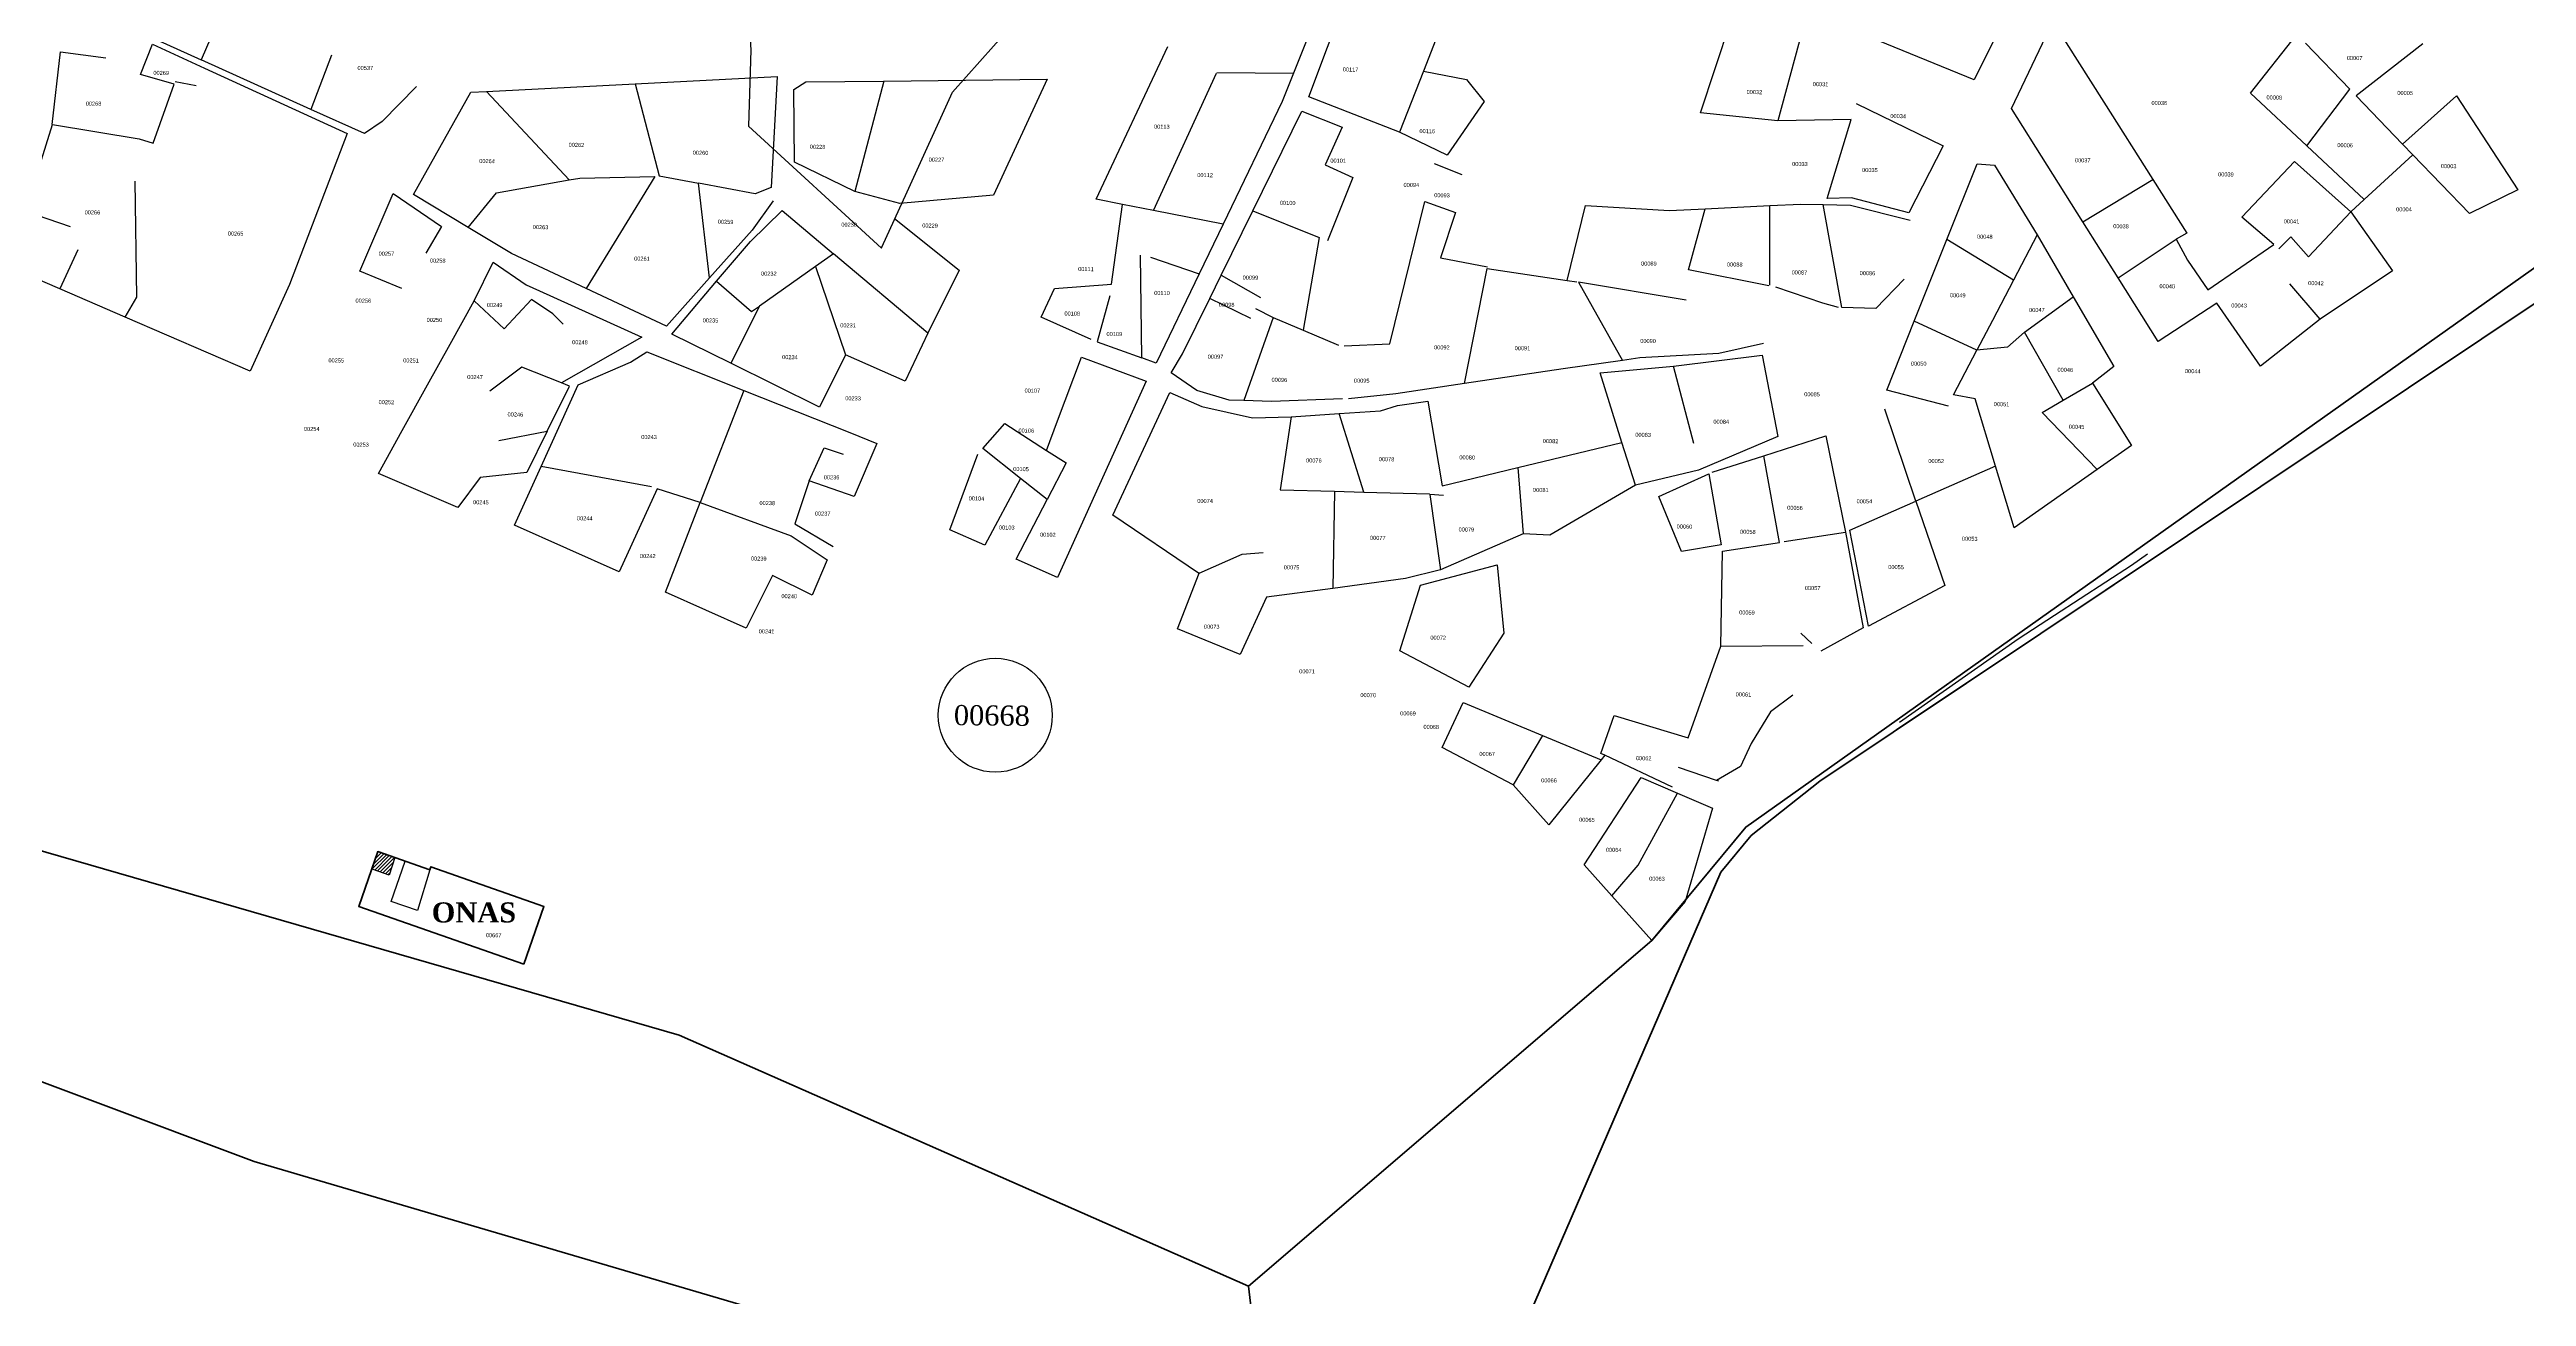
# Model space of a CAD drawing. Header units: metres. Extents: x 0 to 1324930, y 0 to 1631912.
# Drawn here: x 253860 to 254476, y 1627665 to 1627975 of the extents above; entities that cross this region are included whole.
import ezdxf
from ezdxf.enums import TextEntityAlignment as Align

# ---------------------------------------------------------------- set-up
doc = ezdxf.new("R2010")
doc.units = ezdxf.units.M
doc.header["$MEASUREMENT"] = 0
for name, color, linetype in [('A_revoir_niveau_0', 7, 'Continuous'), ('limites_parcelles', 7, 'Continuous'), ('limites_sections', 7, 'Continuous'), ('numero_parcelle', 7, 'Continuous')]:
    doc.layers.add(name, color=color, linetype=linetype)
for name, color, linetype, lineweight in [('limites_communes_2025', 7, 'Continuous', 0), ('Numero Parcelles', 7, 'Continuous', 13), ('Numero_TF', 7, 'Continuous', 0), ('Parcelles_Ruf', 7, 'Continuous', 0)]:
    doc.layers.add(name, color=color, linetype=linetype, lineweight=lineweight)
doc.styles.get("Standard").update_dxf_attribs({"font": 'txt.shx'})
doc.styles.add('Style-Arial', font='arial.ttf')
doc.styles.add('Style-Times New Roman', font='times.ttf')

# ---------------------------------------------------------------- blocks, each defined once
blk = doc.blocks.new('*U104')
at = {"layer": 'Numero_TF', "color": 4, "linetype": 'Continuous', "lineweight": 30, "flags": 128}
blk.add_lwpolyline([(69.128769, -148.536632), (88.824132, -180.495294), (93.112137, -207.361821), (94.212537, -224.464325), (93.583597, -243.398763), (126.698045, -273.716078), (126.778806, -273.539139), (133.053751, -259.774298), (144.36461, -235.001751), (212.252267, -158.730886), (151.240048, -125.04791), (127.183331, -107.474226), (117.0767, -126.139086), (98.453178, -134.943933), (69.128874, -148.526632), (69.12389, -148.532453), (69.128769, -148.536632)], close=True, dxfattribs=at)
blk = doc.blocks.new('*U137')
at = {"ltscale": 20}
h = blk.add_hatch(dxfattribs=at)
h.set_pattern_fill('ANSI31', color=256, style=0, pattern_type=2)
h.set_pattern_definition([(45, (-253.9601603, -1627.7617333), (-0.00044901280605, 0.00044901280605), [])])
h.paths.add_polyline_path([(-0.01401, 0.01249), (-0.01541, 0.00817), (-0.01966, 0.00961), (-0.01827, 0.01398)])
at = {"color": 1, "lineweight": 53, "elevation": -0.00069, "flags": 128}
blk.add_lwpolyline([(0.01807, -0.01395), (0.02301, 0.00032), (-0.00504, 0.01024), (-0.00532, 0.00949), (-0.01827, 0.01398), (-0.02302, 0.00036), (0.01807, -0.01395)], close=True, dxfattribs=at)
for points in [[(-0.01401, 0.01249, 0.00062), (-0.01541, 0.00817, 0.00062), (-0.01966, 0.00961, 0.00062), (-0.01827, 0.01398, 0.00062)], [(-0.00841, -0.00066, -0.00044), (-0.01491, 0.00157, -0.00044), (-0.01147, 0.01157, -0.00044), (-0.00532, 0.00949, -0.00044)]]:
    blk.add_3dface(points)
blk = doc.blocks.new('*U136')
at = {"ltscale": 20, "xscale": 1000, "yscale": 1000, "zscale": 1000}
blk.add_blockref('*U137', (0.000496, -0.016127, 0.03295), dxfattribs=at)
at = {"layer": 'Parcelles_Ruf', "color": 7, "linetype": 'Continuous', "lineweight": 30, "insert": (-4.861183, 1.353955, -0.65405), "char_height": 5, "attachment_point": 1, "line_spacing_factor": 0.72}
blk.add_mtext('\\fTimes New Roman|b1|i0|c00|p23;ONAS', dxfattribs=at)

msp = doc.modelspace()

# ---------------------------------------------------------------- linework, layer by layer
at = {"layer": 'limites_communes_2025', "color": 3, "lineweight": 80, "flags": 128}
for points in [[(254255.5318, 1628934.7207), (254250.7693, 1628842.2487), (254254.3961, 1628625.9535), (254249.1013, 1628608.8357), (254260.5899, 1628602.7607), (254528.9207, 1628489.0054), (254597.1248, 1628455.9362), (254650.3061, 1628426.1705), (254820.169, 1628325.7609), (254884.8597, 1628290.4389), (255059.3394, 1628190.3528), (254773.9383, 1628185.3648), (254743.3789, 1628180.2054), (254729.8851, 1628173.8554), (254714.8038, 1628163.1398), (254702.8976, 1628149.646), (254642.1756, 1628028.202), (254627.0943, 1628011.9301), (254587.0098, 1627982.9582), (254538.1941, 1627952.0019), (254300.4655, 1627793.2515), (254283.3998, 1627779.7578), (254275.8592, 1627770.6296), (254219.5028, 1627640.4544)], [(254038.75, 1627661.25), (253911.25, 1627698.75), (253791.25, 1627743.75), (253618.75, 1627803.75), (253468.75, 1627871.25), (253371.25, 1627908.75), (253303.75, 1627991.25), (253198.75, 1628051.25), (253108.75, 1628096.25), (252786.25, 1628193.75), (252508.75, 1628291.25), (252343.75, 1628343.75)], [(254300.4655, 1627793.2515), (254538.1941, 1627952.0019)], [(254283.3998, 1627779.7578), (254300.4655, 1627793.2515)], [(254275.8592, 1627770.6296), (254283.3998, 1627779.7578)], [(254219.5028, 1627640.4544), (254275.8592, 1627770.6296)]]:
    msp.add_lwpolyline(points, dxfattribs=at)
at = {"layer": 'limites_parcelles'}
for p, q in [((254179.31733, 1627993.48159), (254169.60273, 1627969.14683)), ((254173.45315, 1627963.31016), (254186.43863, 1627997.85094)), ((253905.78992, 1627990.36155), (253898.0935, 1627972.4887)), ((254209.17164, 1627988.40944), (254201.89937, 1627969.70712)), ((254270.77694, 1627959.29557), (254278.24905, 1627981.81974)), ((254296.19361, 1627980.30251), (254290.01949, 1627957.29234)), ((254348.13984, 1627960.4224), (254358.38032, 1627981.95714)), ((254358.38032, 1627981.95714), (254371.02757, 1627961.99358)), ((253861.01125, 1627956.40799), (253863.08083, 1627974.48221)), ((253863.08083, 1627974.48221), (253874.41441, 1627972.98131)), ((253882.98692, 1627968.82703), (253885.99214, 1627976.34475)), ((253885.99214, 1627976.34475), (253898.91528, 1627970.43779)), ((253886.86872, 1627977.57513), (253898.0935, 1627972.4887)), ((254120.58239, 1627937.84566), (254138.37107, 1627975.84296)), ((254338.81892, 1627967.4946), (254313.02819, 1627978.04186)), ((254343.50748, 1627977.04175), (254338.81892, 1627967.4946)), ((254407.52574, 1627964.18724), (254419.06658, 1627978.79917)), ((254432.2077, 1627965.17611), (254421.16685, 1627976.62373)), ((254450.33498, 1627976.47534), (254433.78769, 1627963.5228)), ((253891.32359, 1627966.40252), (253882.98692, 1627968.82703)), ((253925.36682, 1627960.14159), (253898.0935, 1627972.4887)), ((253898.91528, 1627970.43779), (253934.36767, 1627954.20471)), ((253930.50765, 1627973.64177), (253925.36682, 1627960.14159)), ((254005.96655, 1627966.56218), (254041.25292, 1627968.376)), ((254041.25292, 1627968.376), (254039.75776, 1627940.73796)), ((254067.8004, 1627967.21314), (254108.40681, 1627967.67051)), ((254108.40681, 1627967.67051), (254095.03802, 1627938.894)), ((254134.80831, 1627935.0778), (254150.44354, 1627969.1809)), ((254150.55, 1627969.3448), (254169.60273, 1627969.14683)), ((254169.60273, 1627969.14683), (254166.80081, 1627962.12515)), ((254201.89937, 1627969.70712), (254195.98462, 1627954.51571)), ((254201.89937, 1627969.70712), (254212.62869, 1627967.61285)), ((254212.62869, 1627967.61285), (254217.00097, 1627962.14204)), ((253886.17125, 1627951.80512), (253891.32359, 1627966.40252)), ((253891.57479, 1627967.10096), (253896.79718, 1627966.12148)), ((253951.62051, 1627965.83003), (253943.08612, 1627957.17144)), ((253950.83047, 1627939.01698), (253965.0785, 1627964.44143)), ((253965.0785, 1627964.44143), (253969.01287, 1627964.65411)), ((253969.01287, 1627964.65411), (254005.96655, 1627966.56218)), ((253969.01287, 1627964.65411), (253989.59047, 1627942.64353)), ((254005.96655, 1627966.56218), (254011.9341, 1627943.69392)), ((254045.37419, 1627965.10165), (254048.40177, 1627967.01051)), ((254045.60085, 1627947.02363), (254045.37419, 1627965.10165)), ((254048.40177, 1627967.01051), (254067.8004, 1627967.21314)), ((254067.8004, 1627967.21314), (254060.57205, 1627939.73363)), ((254166.80081, 1627962.12515), (254152.14318, 1627931.68945)), ((254195.98462, 1627954.51571), (254173.45315, 1627963.31016)), ((254217.00097, 1627962.14204), (254207.78854, 1627948.80968)), ((254309.49534, 1627961.63972), (254331.13572, 1627951.09984)), ((254371.02757, 1627961.99358), (254383.24169, 1627942.71609)), ((254421.48832, 1627951.15149), (254407.52574, 1627964.18724)), ((254421.48832, 1627951.15149), (254432.2077, 1627965.17611)), ((254433.78769, 1627963.5228), (254445.30058, 1627951.56279)), ((254445.30058, 1627951.56279), (254458.73821, 1627963.55564)), ((254458.73821, 1627963.55564), (254473.9372, 1627940.19969)), ((253854.39395, 1627934.866), (253861.09263, 1627956.39479)), ((253861.09263, 1627956.39479), (253861.01125, 1627956.40799)), ((253861.09263, 1627956.39479), (253882.69755, 1627952.88815)), ((253938.63464, 1627954.15988), (253925.36682, 1627960.14159)), ((253943.08612, 1627957.17144), (253938.63464, 1627954.15988)), ((254159.51353, 1627934.98699), (254171.6611, 1627959.69385)), ((254171.6611, 1627959.69385), (254181.69216, 1627955.73798)), ((254181.69216, 1627955.73798), (254177.51557, 1627946.42156)), ((254290.01949, 1627957.29234), (254270.77694, 1627959.29557)), ((254308.2721, 1627957.65561), (254290.01949, 1627957.29234)), ((254302.24079, 1627938.02474), (254308.2721, 1627957.65561)), ((254365.85911, 1627932.25526), (254348.13984, 1627960.4224)), ((253882.69755, 1627952.88815), (253886.17125, 1627951.80512)), ((253934.36767, 1627954.20471), (253920.01263, 1627916.65984)), ((254207.78854, 1627948.80968), (254195.98462, 1627954.51571)), ((254331.13572, 1627951.09984), (254322.57378, 1627934.48464)), ((254435.79752, 1627937.80081), (254421.48832, 1627951.15149)), ((254447.86328, 1627948.90392), (254445.30058, 1627951.56279)), ((253989.59047, 1627942.64353), (253992.16582, 1627943.09402)), ((253992.16582, 1627943.09402), (254010.81448, 1627943.47726)), ((254010.81448, 1627943.47726), (253993.80784, 1627915.6331)), ((254011.9341, 1627943.69392), (254021.70981, 1627941.84888)), ((254060.57205, 1627939.73363), (254045.60085, 1627947.02363)), ((254177.51557, 1627946.42156), (254184.40153, 1627943.28207)), ((254184.40153, 1627943.28207), (254178.09009, 1627927.55085)), ((254204.58036, 1627946.7209), (254211.48637, 1627944.00606)), ((254332.04986, 1627927.81755), (254339.58298, 1627946.65454)), ((254339.58298, 1627946.65454), (254343.85822, 1627946.31877)), ((254343.85822, 1627946.31877), (254354.51228, 1627929.04202)), ((254405.36686, 1627933.4108), (254418.44093, 1627947.20923)), ((254418.44093, 1627947.20923), (254432.45132, 1627934.72159)), ((254447.86328, 1627948.90392), (254435.79752, 1627937.80081)), ((254461.91963, 1627934.31403), (254447.86328, 1627948.90392)), ((253882.05062, 1627913.55325), (253881.66172, 1627942.30156)), ((253937.51334, 1627919.99407), (253945.80358, 1627939.26285)), ((253945.80358, 1627939.26285), (253957.77787, 1627931.04924)), ((253964.41049, 1627930.83731), (253950.83047, 1627939.01698)), ((253964.41049, 1627930.83731), (253971.48118, 1627939.44015)), ((253971.48118, 1627939.44015), (253989.59047, 1627942.64353)), ((254035.78475, 1627939.19135), (254021.70981, 1627941.84888)), ((254024.42918, 1627918.28845), (254021.70981, 1627941.84888)), ((254040.27751, 1627937.42702), (254035.04982, 1627930.16634)), ((254039.75776, 1627940.73796), (254035.78475, 1627939.19135)), ((254071.74782, 1627936.75095), (254060.57205, 1627939.73363)), ((254095.03802, 1627938.894), (254071.74782, 1627936.75095)), ((254127.10488, 1627936.56964), (254120.58239, 1627937.84566)), ((254193.55466, 1627901.88332), (254202.24702, 1627937.24677)), ((254202.24702, 1627937.24677), (254209.848, 1627934.54034)), ((254308.36304, 1627938.23559), (254302.24079, 1627938.02474)), ((254322.57378, 1627934.48464), (254308.36304, 1627938.23559)), ((254365.85911, 1627932.25526), (254383.24169, 1627942.71609)), ((254383.24169, 1627942.71609), (254391.67321, 1627929.41992)), ((254435.79752, 1627937.80081), (254432.45132, 1627934.72159)), ((254473.9372, 1627940.19969), (254461.91963, 1627934.31403)), ((253854.39395, 1627934.866), (253865.4799, 1627931.07141)), ((253957.77787, 1627931.04924), (253953.91903, 1627924.48542)), ((253975.19375, 1627924.3432), (253964.41049, 1627930.83731)), ((254034.65463, 1627927.36617), (254042.48761, 1627935.02623)), ((254042.48761, 1627935.02623), (254055.22819, 1627924.31524)), ((254070.40813, 1627933.02594), (254086.48951, 1627920.18677)), ((254124.34769, 1627916.7107), (254127.10488, 1627936.56964)), ((254134.80831, 1627935.0778), (254127.10488, 1627936.56964)), ((254134.80452, 1627935.06954), (254134.80831, 1627935.0778)), ((254152.14318, 1627931.68945), (254134.80452, 1627935.06954)), ((254152.14318, 1627931.68945), (254146.16585, 1627919.29725)), ((254151.62825, 1627918.94006), (254159.51353, 1627934.98699)), ((254159.51353, 1627934.98699), (254176.01637, 1627928.37496)), ((254209.848, 1627934.54034), (254206.16983, 1627923.26368)), ((254237.67102, 1627917.68133), (254242.16602, 1627936.26849)), ((254242.16602, 1627936.26849), (254263.09903, 1627935.02476)), ((254263.09903, 1627935.02476), (254271.92175, 1627935.46271)), ((254267.80347, 1627920.28213), (254271.92175, 1627935.46271)), ((254271.92175, 1627935.46271), (254288.04202, 1627936.25446)), ((254288.00683, 1627916.46789), (254288.04202, 1627936.25446)), ((254288.04202, 1627936.25446), (254295.73536, 1627936.63651)), ((254295.73536, 1627936.63651), (254301.27537, 1627936.50118)), ((254305.9355, 1627910.9692), (254301.27537, 1627936.50118)), ((254301.27537, 1627936.50118), (254308.0701, 1627936.33467)), ((254308.0701, 1627936.33467), (254322.88897, 1627932.61159)), ((254374.62728, 1627918.30216), (254365.85911, 1627932.25526)), ((254413.30794, 1627926.56305), (254405.36686, 1627933.4108)), ((254421.93144, 1627923.52663), (254432.48166, 1627934.69456)), ((254432.45132, 1627934.72159), (254432.48166, 1627934.69456)), ((254432.48166, 1627934.69456), (254442.8122, 1627920.03408)), ((253867.39994, 1627925.2394), (253862.89908, 1627915.59351)), ((254035.04982, 1627930.16634), (254024.42918, 1627918.28845)), ((254026.2087, 1627917.45691), (254034.65463, 1627927.36617)), ((254176.01637, 1627928.37496), (254172.04695, 1627905.2944)), ((254323.9447, 1627907.53378), (254332.04986, 1627927.81755)), ((254348.62378, 1627917.75963), (254332.04986, 1627927.81755)), ((254354.51228, 1627929.04202), (254348.62378, 1627917.75963)), ((254354.51228, 1627929.04202), (254363.46121, 1627913.61183)), ((254374.62728, 1627918.30216), (254389.04524, 1627927.94783)), ((254391.67321, 1627929.41992), (254389.04524, 1627927.94783)), ((254389.04524, 1627927.94783), (254391.82529, 1627922.67289)), ((254396.92775, 1627915.29933), (254413.30794, 1627926.56305)), ((254414.53189, 1627925.51846), (254417.5003, 1627928.46669)), ((254417.5003, 1627928.46669), (254421.93144, 1627923.52663)), ((253862.89908, 1627915.59351), (253850.13444, 1627921.11271)), ((253947.94343, 1627915.66786), (253937.51334, 1627919.99407)), ((253965.95628, 1627912.59303), (253970.68012, 1627922.18578)), ((253970.68012, 1627922.18578), (253978.90168, 1627916.54158)), ((253993.80784, 1627915.6331), (253975.19375, 1627924.3432)), ((254050.77522, 1627921.16144), (254036.82867, 1627911.31168)), ((254055.22819, 1627924.31524), (254050.77522, 1627921.16144)), ((254050.77522, 1627921.16144), (254058.22543, 1627899.15669)), ((254078.72556, 1627904.59059), (254055.22819, 1627924.31524)), ((254086.48951, 1627920.18677), (254078.72556, 1627904.59059)), ((254131.89199, 1627898.41637), (254131.58027, 1627923.9465)), ((254134.07927, 1627923.45946), (254146.16585, 1627919.29725)), ((254146.16585, 1627919.29725), (254135.48021, 1627897.10696)), ((254148.78994, 1627913.16355), (254151.62825, 1627918.94006)), ((254151.62825, 1627918.94006), (254161.39601, 1627913.4693)), ((254206.16983, 1627923.26368), (254217.84476, 1627921.0133)), ((254212.11785, 1627892.03848), (254217.76686, 1627920.62736)), ((254217.76686, 1627920.62736), (254237.67102, 1627917.68133)), ((254287.78456, 1627916.31386), (254267.80347, 1627920.28213)), ((254391.82529, 1627922.67289), (254396.92775, 1627915.29933)), ((254442.8122, 1627920.03408), (254424.86711, 1627908.05888)), ((253879.20373, 1627908.53336), (253862.89908, 1627915.59351)), ((253879.20373, 1627908.53336), (253882.05062, 1627913.55325)), ((253920.01263, 1627916.65984), (253910.25564, 1627895.11018)), ((253959.99099, 1627901.85502), (253965.95628, 1627912.59303)), ((253973.41217, 1627905.636), (253965.95628, 1627912.59303)), ((253980.20473, 1627912.91073), (253973.41217, 1627905.636)), ((253978.90168, 1627916.54158), (253982.19839, 1627915.05398)), ((253985.49177, 1627909.38027), (253980.20473, 1627912.91073)), ((253982.19839, 1627915.05398), (254007.58065, 1627903.55991)), ((254013.71604, 1627906.30993), (253993.80784, 1627915.6331)), ((254024.42918, 1627918.28845), (254013.71604, 1627906.30993)), ((254015.05691, 1627904.34502), (254026.2087, 1627917.45691)), ((254026.2087, 1627917.45691), (254034.89839, 1627909.94841)), ((254106.86299, 1627908.52793), (254110.19598, 1627915.6645)), ((254110.19598, 1627915.6645), (254124.34769, 1627916.7107)), ((254123.93718, 1627913.82548), (254120.83795, 1627902.45126)), ((254142.05743, 1627899.46966), (254148.78994, 1627913.16355)), ((254158.98326, 1627908.18428), (254148.78994, 1627913.16355)), ((254237.67102, 1627917.68133), (254240.07645, 1627917.3253)), ((254267.2194, 1627912.73093), (254240.45277, 1627917.26672)), ((254240.45277, 1627917.26672), (254251.39249, 1627897.79845)), ((254301.16434, 1627912.06248), (254289.51165, 1627915.96331)), ((254321.38614, 1627917.95285), (254314.33699, 1627910.73603)), ((254348.62378, 1627917.75963), (254343.38423, 1627907.7405)), ((254351.33233, 1627904.84042), (254363.46121, 1627913.61183)), ((254363.46121, 1627913.61183), (254373.53599, 1627896.24924)), ((254384.5793, 1627902.4648), (254374.62728, 1627918.30216)), ((254424.86711, 1627908.05888), (254417.31545, 1627916.78808)), ((253910.25564, 1627895.11018), (253879.20373, 1627908.53336)), ((253988.04516, 1627906.77267), (253985.49177, 1627909.38027)), ((254036.82867, 1627911.31168), (254029.76418, 1627897.07812)), ((254034.89839, 1627909.94841), (254036.82867, 1627911.31168)), ((254119.33322, 1627903.00411), (254106.86299, 1627908.52793)), ((254164.59162, 1627908.48317), (254157.26756, 1627887.80228)), ((254160.14603, 1627910.73035), (254164.59162, 1627908.48317)), ((254164.59162, 1627908.48317), (254172.04695, 1627905.2944)), ((254305.06177, 1627910.94557), (254301.16434, 1627912.06248)), ((254314.33699, 1627910.73603), (254305.9355, 1627910.9692)), ((254317.09998, 1627890.44258), (254323.9447, 1627907.53378)), ((254339.51025, 1627900.33465), (254323.9447, 1627907.53378)), ((254343.38423, 1627907.7405), (254339.51025, 1627900.33465)), ((254399.18051, 1627912.03294), (254384.5793, 1627902.4648)), ((254410.04007, 1627896.33875), (254399.18051, 1627912.03294)), ((254424.86711, 1627908.05888), (254410.04007, 1627896.33875)), ((253954.34673, 1627891.69279), (253959.99099, 1627901.85502)), ((254007.58065, 1627903.55991), (253987.63241, 1627892.1885)), ((254004.76244, 1627897.40174), (254008.87365, 1627899.93933)), ((254008.87365, 1627899.93933), (254032.96519, 1627890.34868)), ((254029.76418, 1627897.07812), (254015.05691, 1627904.34502)), ((254078.72556, 1627904.59059), (254073.11352, 1627892.66009)), ((254120.83795, 1627902.45126), (254131.89199, 1627898.41637)), ((254172.04695, 1627905.2944), (254180.77541, 1627901.57251)), ((254182.21328, 1627901.41552), (254193.55466, 1627901.88332)), ((254286.43678, 1627902.00232), (254275.37113, 1627899.50282)), ((254333.71866, 1627889.26443), (254339.51025, 1627900.33465)), ((254347.10766, 1627901.05469), (254339.51025, 1627900.33465)), ((254351.33233, 1627904.84042), (254347.10766, 1627901.05469)), ((254360.95422, 1627887.90332), (254351.33233, 1627904.84042)), ((253977.8236, 1627896.13018), (253969.80547, 1627890.1892)), ((253987.63241, 1627892.1885), (253977.8236, 1627896.13018)), ((253991.79901, 1627891.73624), (254004.76244, 1627897.40174)), ((254051.75927, 1627886.19878), (254029.76418, 1627897.07812)), ((254058.22543, 1627899.15669), (254051.75927, 1627886.19878)), ((254073.11352, 1627892.66009), (254058.22543, 1627899.15669)), ((254110.98688, 1627882.78833), (254116.88341, 1627898.58784)), ((254116.88341, 1627898.58784), (254132.9628, 1627892.67151)), ((254135.48021, 1627897.10696), (254131.89199, 1627898.41637)), ((254139.16296, 1627894.67776), (254142.05743, 1627899.46966)), ((254145.57384, 1627890.34225), (254139.16296, 1627894.67776)), ((254236.61147, 1627895.67234), (254212.11785, 1627892.03848)), ((254251.39249, 1627897.79845), (254236.61147, 1627895.67234)), ((254245.84669, 1627894.68106), (254264.09196, 1627896.34737)), ((254251.25975, 1627877.43294), (254245.84669, 1627894.68106)), ((254255.71769, 1627898.41814), (254251.39249, 1627897.79845)), ((254275.37113, 1627899.50282), (254255.71769, 1627898.41814)), ((254264.09196, 1627896.34737), (254286.1034, 1627899.0687)), ((254269.09612, 1627877.12131), (254264.09196, 1627896.34737)), ((254286.1034, 1627899.0687), (254289.98619, 1627878.86978)), ((254373.53599, 1627896.24924), (254368.25587, 1627892.15533)), ((253948.07057, 1627880.3789), (253954.34673, 1627891.69279)), ((253982.56279, 1627871.40039), (253991.79901, 1627891.73624)), ((253984.10845, 1627880.22384), (253989.61089, 1627891.39345)), ((253989.61089, 1627891.39345), (253987.63241, 1627892.1885)), ((254032.96519, 1627890.34868), (254022.15041, 1627862.50771)), ((254032.96519, 1627890.34868), (254059.30316, 1627879.88094)), ((254132.9628, 1627892.67151), (254110.93691, 1627843.83288)), ((254124.68, 1627859.33853), (254138.84548, 1627889.83301)), ((254138.84548, 1627889.83301), (254146.82145, 1627886.3248)), ((254153.58071, 1627887.92466), (254145.57384, 1627890.34225)), ((254157.26756, 1627887.80228), (254153.58071, 1627887.92466)), ((254164.1587, 1627887.57768), (254157.26756, 1627887.80228)), ((254181.76513, 1627888.22201), (254164.1587, 1627887.57768)), ((254195.08721, 1627889.52064), (254183.27094, 1627888.27724)), ((254212.11785, 1627892.03848), (254195.08721, 1627889.52064)), ((254195.497, 1627886.5664), (254203.00823, 1627887.67267)), ((254203.00823, 1627887.67267), (254206.54199, 1627866.59604)), ((254332.40101, 1627886.46769), (254317.09998, 1627890.44258)), ((254339.08034, 1627888.27366), (254333.71866, 1627889.26443)), ((254344.14026, 1627871.53445), (254339.08034, 1627888.27366)), ((254355.75603, 1627884.86253), (254360.95422, 1627887.90332)), ((254360.95422, 1627887.90332), (254368.24907, 1627892.16619)), ((254368.24907, 1627892.16619), (254368.25587, 1627892.15533)), ((254368.25587, 1627892.15533), (254377.94111, 1627876.67677)), ((254092.38492, 1627875.93952), (254097.87496, 1627882.14403)), ((254097.87496, 1627882.14403), (254108.25194, 1627875.43835)), ((254108.25194, 1627875.43835), (254110.98688, 1627882.78833)), ((254146.82145, 1627886.3248), (254159.39312, 1627883.56126)), ((254159.39312, 1627883.56126), (254169.03584, 1627883.76611)), ((254169.03483, 1627883.75933), (254166.3203, 1627865.6155)), ((254169.03483, 1627883.75933), (254180.9382, 1627884.56536)), ((254169.03584, 1627883.76611), (254169.03483, 1627883.75933)), ((254180.9382, 1627884.56536), (254191.22849, 1627885.26131)), ((254187.08085, 1627865.08633), (254180.9382, 1627884.56536)), ((254191.22849, 1627885.26131), (254195.497, 1627886.5664)), ((254324.35749, 1627862.85386), (254316.60892, 1627885.68501)), ((254369.36905, 1627870.64986), (254355.75603, 1627884.86253)), ((253942.14688, 1627869.7319), (253948.07057, 1627880.3789)), ((253972.04379, 1627877.90189), (253984.10845, 1627880.22384)), ((253984.10845, 1627880.22384), (253979.03183, 1627869.93372)), ((254049.18952, 1627867.90628), (254052.93273, 1627876.03605)), ((254052.93273, 1627876.03605), (254057.64108, 1627874.48282)), ((254059.30316, 1627879.88094), (254066.06212, 1627877.18851)), ((254066.06212, 1627877.18851), (254060.42637, 1627863.96786)), ((254101.76305, 1627868.47149), (254092.38492, 1627875.93952)), ((254108.25194, 1627875.43835), (254113.06276, 1627872.32185)), ((254225.40051, 1627871.16651), (254251.25975, 1627877.43294)), ((254254.59972, 1627866.79047), (254251.25975, 1627877.43294)), ((254289.98619, 1627878.86978), (254270.31235, 1627870.50874)), ((254286.51263, 1627874.0982), (254301.95498, 1627879.03188)), ((254301.95498, 1627879.03188), (254306.84459, 1627855.09584)), ((254377.94111, 1627876.67677), (254369.36905, 1627870.64986)), ((253961.84, 1627861.21368), (253942.14688, 1627869.7319)), ((253979.03183, 1627869.93372), (253967.42582, 1627868.71445)), ((253975.94781, 1627856.84883), (253982.56279, 1627871.40039)), ((254010.03498, 1627866.37696), (253982.56279, 1627871.40039)), ((254084.193, 1627855.71381), (254091.13729, 1627874.52289)), ((254113.06276, 1627872.32185), (254108.34605, 1627863.22839)), ((254206.54199, 1627866.59604), (254225.40051, 1627871.16651)), ((254225.40051, 1627871.16651), (254226.70325, 1627854.72681)), ((254270.31235, 1627870.50874), (254254.59972, 1627866.79047)), ((254260.4728, 1627863.98094), (254272.84704, 1627869.60537)), ((254272.84704, 1627869.60537), (254275.96135, 1627852.00404)), ((254273.72607, 1627869.99953), (254286.51263, 1627874.0982)), ((254290.4317, 1627852.58655), (254286.51263, 1627874.0982)), ((254344.14026, 1627871.53445), (254324.35749, 1627862.85386)), ((254348.79416, 1627856.16982), (254344.14026, 1627871.53445)), ((254369.36905, 1627870.64986), (254348.79416, 1627856.16982)), ((253967.42582, 1627868.71445), (253961.84, 1627861.21368)), ((254011.46276, 1627865.91489), (254002.02016, 1627845.27639)), ((254022.1358, 1627862.4701), (254011.46276, 1627865.91489)), ((254049.18952, 1627867.90628), (254045.63245, 1627857.18362)), ((254060.42637, 1627863.96786), (254049.18952, 1627867.90628)), ((254101.76305, 1627868.47149), (254092.8633, 1627851.85689)), ((254100.69455, 1627848.37789), (254108.34605, 1627863.22839)), ((254108.34605, 1627863.22839), (254101.76305, 1627868.47149)), ((254166.3203, 1627865.6155), (254179.79391, 1627865.27302)), ((254179.79391, 1627865.27302), (254179.37455, 1627841.13408)), ((254179.79391, 1627865.27302), (254187.08085, 1627865.08633)), ((254187.08085, 1627865.08633), (254203.44027, 1627864.67115)), ((254206.94315, 1627864.22093), (254203.4689, 1627864.48771)), ((254203.4689, 1627864.48771), (254206.1671, 1627845.74835)), ((254254.59972, 1627866.79047), (254233.30455, 1627854.34829)), ((254266.04667, 1627850.31343), (254260.4728, 1627863.98094)), ((254002.02016, 1627845.27639), (253975.94781, 1627856.84883)), ((254013.47861, 1627840.18749), (254022.1358, 1627862.4701)), ((254022.15041, 1627862.50771), (254022.1358, 1627862.4701)), ((254022.15041, 1627862.50771), (254044.74746, 1627854.18539)), ((254045.63245, 1627857.18362), (254055.15506, 1627851.58672)), ((254146.0239, 1627844.90942), (254124.68, 1627859.33853)), ((254307.8976, 1627855.62482), (254324.35749, 1627862.85386)), ((254324.35749, 1627862.85386), (254331.49546, 1627841.8835)), ((254044.74746, 1627854.18539), (254053.72778, 1627848.2284)), ((254092.8633, 1627851.85689), (254084.193, 1627855.71381)), ((254226.70325, 1627854.72681), (254206.1671, 1627845.74835)), ((254233.30455, 1627854.34829), (254226.70325, 1627854.72681)), ((254275.96135, 1627852.00404), (254266.04667, 1627850.31343)), ((254276.23938, 1627850.42078), (254290.4317, 1627852.58655)), ((254291.61922, 1627852.76782), (254306.84459, 1627855.09584)), ((254306.84459, 1627855.09584), (254311.23257, 1627831.31512)), ((254312.56528, 1627831.72778), (254307.8976, 1627855.62482)), ((254053.72778, 1627848.2284), (254049.99817, 1627839.45838)), ((254110.93691, 1627843.83288), (254100.69455, 1627848.37789)), ((254140.8162, 1627831.09699), (254146.1229, 1627844.95295)), ((254146.1229, 1627844.95295), (254146.0239, 1627844.90942)), ((254146.1229, 1627844.95295), (254156.8233, 1627849.65831)), ((254156.8233, 1627849.65831), (254162.06511, 1627850.09297)), ((254206.1671, 1627845.74835), (254197.49572, 1627843.57276)), ((254201.18953, 1627841.935), (254220.28056, 1627846.99732)), ((254220.28056, 1627846.99732), (254221.90093, 1627830.05515)), ((254275.86923, 1627826.81261), (254276.23938, 1627850.42078)), ((254358.77433, 1627834.45434), (254377.91709, 1627846.8907)), ((254382.65748, 1627848.13766), (254359.87444, 1627832.9236)), ((254377.91709, 1627846.8907), (254381.94708, 1627849.75983)), ((254033.52347, 1627831.2998), (254013.47861, 1627840.18749)), ((254040.12455, 1627844.3366), (254033.52347, 1627831.2998)), ((254049.99817, 1627839.45838), (254040.12455, 1627844.3366)), ((254162.91951, 1627838.9249), (254156.33495, 1627824.71837)), ((254179.37455, 1627841.13408), (254162.91951, 1627838.9249)), ((254197.49572, 1627843.57276), (254179.37455, 1627841.13408)), ((254196.06432, 1627825.66117), (254201.18953, 1627841.935)), ((254331.49546, 1627841.8835), (254312.56528, 1627831.72778)), ((254359.87444, 1627832.9236), (254319.49514, 1627805.95911)), ((254349.75859, 1627828.60195), (254358.77433, 1627834.45434)), ((254156.33495, 1627824.71837), (254140.8162, 1627831.09699)), ((254221.90093, 1627830.05515), (254213.16117, 1627816.56752)), ((254267.74034, 1627804.03866), (254275.86923, 1627826.81261)), ((254275.86923, 1627826.81261), (254296.27382, 1627826.9404)), ((254295.76776, 1627830.02995), (254298.485, 1627827.42872)), ((254311.23257, 1627831.31512), (254300.71124, 1627825.53297)), ((254320.28316, 1627807.92184), (254349.75859, 1627828.60195)), ((254213.16117, 1627816.56752), (254196.06432, 1627825.66117)), ((254293.77132, 1627814.60958), (254288.17551, 1627810.50777)), ((254206.60692, 1627801.64268), (254211.79351, 1627812.78636)), ((254211.79351, 1627812.78636), (254231.52693, 1627804.57601)), ((254246.05498, 1627800.1392), (254249.35347, 1627809.59231)), ((254249.35347, 1627809.59231), (254267.74034, 1627804.03866)), ((254288.17551, 1627810.50777), (254283.39339, 1627802.62093)), ((254224.23242, 1627792.36837), (254206.60692, 1627801.64268)), ((254231.52693, 1627804.57601), (254224.23242, 1627792.36837)), ((254231.52693, 1627804.57601), (254246.05617, 1627798.542)), ((254283.39339, 1627802.62093), (254280.75781, 1627796.87301)), ((254246.05617, 1627798.542), (254233.05112, 1627782.40262)), ((254246.9869, 1627799.69704), (254246.05498, 1627800.1392)), ((254246.9869, 1627799.69704), (254246.05617, 1627798.542)), ((254263.79971, 1627791.72004), (254246.9869, 1627799.69704)), ((254274.76752, 1627793.44736), (254265.29484, 1627796.62061)), ((254280.75781, 1627796.87301), (254274.76752, 1627793.44736)), ((254224.19854, 1627792.31168), (254224.23242, 1627792.36837)), ((254233.05112, 1627782.40262), (254224.19854, 1627792.31168)), ((254241.90367, 1627772.47426), (254256.07283, 1627794.1854)), ((254255.30054, 1627772.40217), (254265.06156, 1627790.27965)), ((254256.07283, 1627794.1854), (254265.06156, 1627790.27965)), ((254265.06156, 1627790.27965), (254273.74169, 1627786.51923)), ((254275.31731, 1627793.26318), (254274.76752, 1627793.44736)), ((254273.74169, 1627786.51923), (254266.96335, 1627763.33749)), ((254248.7815, 1627764.76937), (254241.90367, 1627772.47426)), ((254248.7815, 1627764.76937), (254255.30054, 1627772.40217)), ((254258.71294, 1627753.64224), (254248.7815, 1627764.76937)), ((254266.96335, 1627763.33749), (254258.71294, 1627753.64224))]:
    msp.add_line(p, q, dxfattribs=at)
at = {"layer": 'limites_sections', "color": 112, "lineweight": 40, "extrusion": (3.13226e-08, -1.22909e-08, 1), "elevation": -0.01207, "flags": 128}
msp.add_lwpolyline([(254381.88501, 1628242.49828), (254651.87611, 1628047.60303), (254649.15134, 1628042.15348), (254282.05672, 1627781.84877), (254258.71294, 1627753.64224), (254158.40289, 1627667.71999), (254016.92288, 1627730.1281), (253789.71707, 1627795.71888), (253560.79306, 1627891.44223), (253461.17819, 1627935.95099), (253423.02777, 1627967.74297), (253305.37539, 1628033.50285), (253374.26849, 1628101.94024), (253388.28287, 1628177.21207), (253454.03286, 1628268.7428), (253456.85853, 1628379.83858), (253454.87949, 1628458.45481), (253488.58964, 1628500.41443), (253582.98829, 1628458.10249), (253644.43714, 1628425.9811), (253736.00732, 1628381.87538), (253766.75744, 1628373.2026), (253836.32341, 1628343.15576), (253837.10318, 1628319.10065), (253879.12759, 1628301.60979), (253897.9434, 1628292.24873), (253942.25835, 1628268.6873), (254032.48387, 1628219.15291), (254111.3613, 1628174.17081), (254127.46815, 1628196.62724), (254166.41826, 1628175.61859), (254262.03261, 1628116.19268), (254381.88501, 1628242.49828)], close=True, dxfattribs=at)
at = {"layer": 'limites_sections', "color": 112, "linetype": 'Continuous', "lineweight": 40, "elevation": 0.00002, "flags": 128}
msp.add_lwpolyline([(254649.15134, 1628042.15348), (254642.1756, 1628028.202), (254627.0943, 1628011.9301), (254587.0098, 1627982.9582), (254538.1941, 1627952.0019), (254300.4655, 1627793.2515), (254283.3998, 1627779.7578), (254275.8592, 1627770.6296), (254219.5028, 1627640.4544), (254230.6154, 1627636.4856), (254247.2841, 1627626.5637), (254260.7779, 1627607.9106), (254271.8904, 1627587.6699), (254267.9217, 1627565.8417), (254273.49287, 1627556.63411), (254241.24587, 1627526.25413), (254166.25, 1627601.25), (254166.24891, 1627601.25051), (254166.24552, 1627601.2539), (254158.40289, 1627667.71999), (254258.71294, 1627753.64224), (254282.05672, 1627781.84877), (254649.15134, 1628042.15348)], close=True, dxfattribs=at)
at = {"layer": 'Numero Parcelles', "color": 1, "lineweight": 30}
msp.add_circle((254095.48669, 1627809.62756), 14.16371, dxfattribs=at)

# ---------------------------------------------------------------- block references
at = {"layer": 'A_revoir_niveau_0', "ltscale": 20}
msp.add_blockref('*U136', (253960.2459, 1627761.77065, 0.65405), dxfattribs=at)
at = {"layer": 'numero_tf', "color": 4, "linetype": 'Continuous', "lineweight": 30}
msp.add_blockref('*U104', (253940.50954, 1628199.43965), dxfattribs=at)

# ---------------------------------------------------------------- texts
at = {"layer": 'numero_parcelle', "color": 5, "lineweight": 0}
for s, height, style, p in [('00269', 1, 'Style-Arial', (253886.20268, 1627969.76786)), ('00537', 1, 'Style-Arial', (253936.93701, 1627970.9812)), ('00117', 1, 'Style-Arial', (254181.87497, 1627970.60574)), ('00007', 1, 'Style-Arial', (254431.4666, 1627973.45922)), ('00268', 1, 'Style-Arial', (253869.39431, 1627962.12653)), ('00032', 1, 'Style-Arial', (254282.25596, 1627964.99094)), ('00031', 1, 'Style-Arial', (254298.69968, 1627966.95462)), ('00036', 1, 'Style-Arial', (254382.90114, 1627962.29021)), ('00008', 1, 'Style-Arial', (254411.49155, 1627963.64429)), ('00005', 1, 'Style-Arial', (254444.02122, 1627964.78162)), ('00113', 1, 'Style-Arial', (254134.9434, 1627956.40204)), ('00116', 1, 'Style-Arial', (254200.92904, 1627955.28624)), ('00034', 1, 'Style-Arial', (254317.99566, 1627959.0279)), ('00262', 1, 'Style-Arial', (253989.42075, 1627951.88183)), ('00260', 1, 'Style-Arial', (254020.27549, 1627949.91428)), ('00228', 1, 'Style-Arial', (254049.36743, 1627951.39281)), ('00006', 1, 'Style-Arial', (254429.10396, 1627951.79109)), ('00264', 1, 'Style-Arial', (253967.20714, 1627947.84235)), ('00227', 1, 'Style-Arial', (254078.93658, 1627948.20621)), ('00112', 1, 'Style-Arial', (254145.70308, 1627944.36258)), ('00101', 1, 'Style-Arial', (254178.78924, 1627947.96357)), ('00033', 1, 'Style-Arial', (254293.56442, 1627947.12337)), ('00035', 1, 'Style-Arial', (254310.95717, 1627945.62592)), ('00037', 1, 'Style-Arial', (254363.86476, 1627948.02823)), ('00039', 1, 'Style-Arial', (254399.46613, 1627944.53175)), ('00003', 1, 'Style-Arial', (254454.83358, 1627946.59057)), ('00100', 1, 'Style-Arial', (254166.23768, 1627937.47031)), ('00094', 1, 'Style-Arial', (254196.97831, 1627941.92314)), ('00093', 1, 'Style-Arial', (254204.59227, 1627939.35952)), ('00266', 1, 'Style-Arial', (253869.11033, 1627935.09549)), ('00263', 1, 'Style-Arial', (253980.50168, 1627931.43297)), ('00259', 1, 'Style-Arial', (254026.50025, 1627932.75748)), ('00230', 1, 'Style-Arial', (254057.21145, 1627932.04147)), ('00229', 1, 'Style-Arial', (254077.32752, 1627931.83015)), ('00038', 1, 'Style-Arial', (254373.38241, 1627931.65853)), ('00041', 1, 'Style-Arial', (254415.76657, 1627932.85667)), ('00004', 1, 'Style-Arial', (254443.71739, 1627935.86088)), ('00265', 1, 'Style-Arial', (253904.69315, 1627929.83255)), ('00257', 1, 'Style-Arial', (253942.19599, 1627924.84505)), ('00048', 1, 'Style-Arial', (254339.5235, 1627929.05611)), ('00258', 1, 'Style-Arial', (253954.9409, 1627923.11471)), ('00261', 1, 'Style-Arial', (254005.71104, 1627923.60847)), ('00232', 1, 'Style-Arial', (254037.25285, 1627919.88453)), ('00111', 1, 'Style-Arial', (254116.08386, 1627921.00871)), ('00099', 1, 'Style-Arial', (254156.97965, 1627918.89312)), ('00089', 1, 'Style-Arial', (254256.02399, 1627922.37365)), ('00088', 1, 'Style-Arial', (254277.37166, 1627922.14938)), ('00087', 1, 'Style-Arial', (254293.44552, 1627920.17277)), ('00086', 1, 'Style-Arial', (254310.35944, 1627919.99508)), ('00256', 1, 'Style-Arial', (253936.44254, 1627913.16688)), ('00110', 1, 'Style-Arial', (254134.97854, 1627915.08177)), ('00049', 1, 'Style-Arial', (254332.80135, 1627914.50042)), ('00040', 1, 'Style-Arial', (254384.88615, 1627916.74703)), ('00042', 1, 'Style-Arial', (254421.84611, 1627917.50913)), ('00250', 1, 'Style-Arial', (253954.12918, 1627908.37954)), ('00249', 1, 'Style-Arial', (253969.08953, 1627912.07264)), ('00235', 1, 'Style-Arial', (254022.76037, 1627908.24534)), ('00231', 1, 'Style-Arial', (254056.94862, 1627907.02339)), ('00108', 1, 'Style-Arial', (254112.68321, 1627909.96319)), ('00098', 1, 'Style-Arial', (254151.06342, 1627912.14018)), ('00047', 1, 'Style-Arial', (254352.47063, 1627910.84264)), ('00043', 1, 'Style-Arial', (254402.73701, 1627911.95797)), ('00248', 1, 'Style-Arial', (253990.29558, 1627902.83461)), ('00109', 1, 'Style-Arial', (254123.14054, 1627904.87616)), ('00092', 1, 'Style-Arial', (254204.56518, 1627901.54999)), ('00091', 1, 'Style-Arial', (254224.59914, 1627901.33952)), ('00090', 1, 'Style-Arial', (254255.82202, 1627903.14793)), ('00255', 1, 'Style-Arial', (253929.71718, 1627898.30603)), ('00251', 1, 'Style-Arial', (253948.29865, 1627898.29864)), ('00247', 1, 'Style-Arial', (253964.20932, 1627894.18731)), ('00234', 1, 'Style-Arial', (254042.49542, 1627899.12254)), ('00097', 1, 'Style-Arial', (254148.30024, 1627899.24332)), ('00050', 1, 'Style-Arial', (254323.09747, 1627897.51095)), ('00046', 1, 'Style-Arial', (254359.54063, 1627895.97772)), ('00044', 1, 'Style-Arial', (254391.2337, 1627895.64476)), ('00252', 1, 'Style-Arial', (253942.18366, 1627887.93899)), ('00233', 1, 'Style-Arial', (254058.19516, 1627888.89175)), ('00107', 1, 'Style-Arial', (254102.76897, 1627890.81603)), ('00096', 1, 'Style-Arial', (254164.17019, 1627893.48902)), ('00095', 1, 'Style-Arial', (254184.62641, 1627893.27412)), ('00085', 1, 'Style-Arial', (254296.57635, 1627889.90123)), ('00246', 1, 'Style-Arial', (253974.24693, 1627884.8788)), ('00084', 1, 'Style-Arial', (254274.00497, 1627883.07171)), ('00051', 1, 'Style-Arial', (254343.68471, 1627887.43424)), ('00045', 1, 'Style-Arial', (254362.348, 1627881.81494)), ('00254', 1, 'Style-Arial', (253923.62598, 1627881.2786)), ('00253', 1, 'Style-Arial', (253935.87903, 1627877.39352)), ('00243', 1, 'Style-Arial', (254007.46997, 1627879.27662)), ('00106', 1, 'Style-Arial', (254101.25687, 1627880.87757)), ('00082', 1, 'Style-Arial', (254231.58283, 1627878.25848)), ('00083', 1, 'Style-Arial', (254254.59161, 1627879.8245)), ('00236', 1, 'Style-Arial', (254052.85679, 1627869.26806)), ('00105', 1, 'Style-Arial', (254099.93638, 1627871.31274)), ('00076', 1, 'Style-Arial', (254172.73768, 1627873.45344)), ('00078', 1, 'Style-Arial', (254190.80626, 1627873.75664)), ('00080', 1, 'Style-Arial', (254210.84713, 1627874.20347)), ('00052', 1, 'Style-Arial', (254327.44167, 1627873.30726)), ('00245', 1, 'Style-Arial', (253965.67217, 1627863.06703)), ('00104', 1, 'Style-Arial', (254088.87966, 1627864.0101)), ('00074', 1, 'Style-Arial', (254145.69802, 1627863.38405)), ('00081', 1, 'Style-Arial', (254229.1561, 1627866.12278)), ('00054', 1, 'Style-Arial', (254309.59965, 1627863.30559)), ('00244', 1, 'Style-Arial', (253991.49148, 1627859.06626)), ('00238', 1, 'Style-Arial', (254036.8591, 1627862.8625)), ('00237', 1, 'Style-Arial', (254050.62708, 1627860.25276)), ('00103', 1, 'Style-Arial', (254096.40539, 1627856.79396)), ('00060', 1, 'Style-Arial', (254264.863, 1627857.03761)), ('00056', 1, 'Style-Arial', (254292.33832, 1627861.67918)), ('00102', 1, 'Style-Arial', (254106.61575, 1627854.99634)), ('00077', 1, 'Style-Arial', (254188.63028, 1627854.22298)), ('00079', 1, 'Style-Arial', (254210.65896, 1627856.29233)), ('00058', 1, 'Style-Arial', (254280.61534, 1627855.72174)), ('00053', 1, 'Style-Arial', (254335.77876, 1627853.99183)), ('00242', 1, 'Style-Arial', (254007.15924, 1627849.69859)), ('00239', 1, 'Style-Arial', (254034.74353, 1627849.08013)), ('00075', 1, 'Style-Arial', (254167.20321, 1627846.88842)), ('00055', 1, 'Style-Arial', (254317.47518, 1627846.95314)), ('00240', 1, 'Style-Arial', (254042.32119, 1627839.72434)), ('00057', 1, 'Style-Arial', (254296.7274, 1627841.74787)), ('00073', 1, 'Style-Arial', (254147.34058, 1627832.1421)), ('00059', 1, 'Style-Arial', (254280.40473, 1627835.67441)), ('00241', 1, 'Style-Arial', (254036.68841, 1627830.98224)), ('00072', 1, 'Style-Arial', (254203.64313, 1627829.41418)), ('00071', 1, 'Style-Arial', (254171.0375, 1627821.04668)), ('00070', 1, 'Style-Arial', (254186.24887, 1627815.13496)), ('00061', 1, 'Style-Arial', (254279.53382, 1627815.30533)), ('00668', 5, 'Style-Times New Roman', (254085.21921, 1627812.1752)), ('00069', 1, 'Style-Arial', (254196.14216, 1627810.59383)), ('00068', 1, 'Style-Arial', (254201.93216, 1627807.24619)), ('00067', 1, 'Style-Arial', (254215.8212, 1627800.52666)), ('00062', 1, 'Style-Arial', (254254.73273, 1627799.46051)), ('00066', 1, 'Style-Arial', (254231.18988, 1627793.95592)), ('00065', 1, 'Style-Arial', (254240.61237, 1627784.16084)), ('00064', 1, 'Style-Arial', (254247.26741, 1627776.69561)), ('00063', 1, 'Style-Arial', (254258.03122, 1627769.51588)), ('00667', 1, 'Style-Arial', (253968.85065, 1627755.47864))]:
    msp.add_text(s, height=height, rotation=359.3981, dxfattribs=dict(at, style=style)).set_placement(p, align=Align.TOP_LEFT)

doc.saveas('drawing.dxf')
